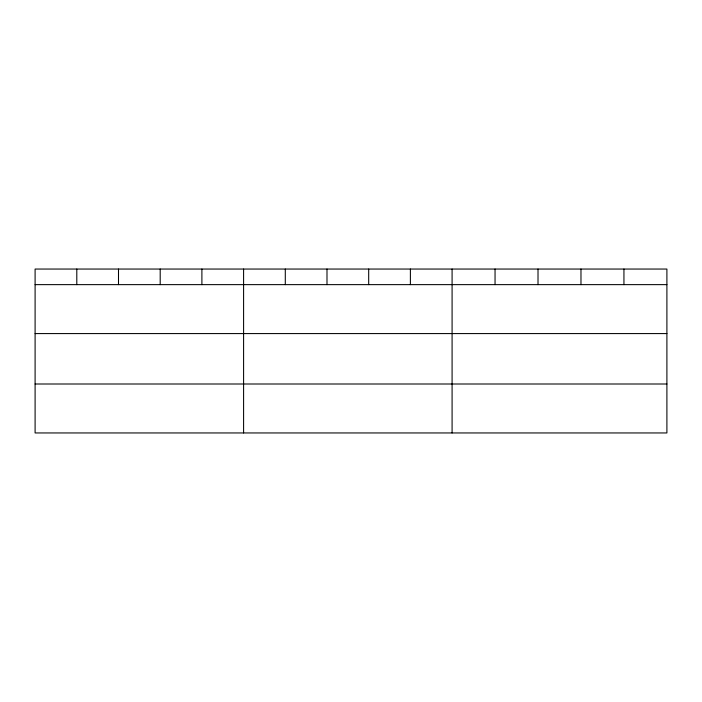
<?xml version="1.0" encoding="UTF-8"?>
<svg xmlns="http://www.w3.org/2000/svg" width="702" height="702" viewBox="0 0 702 702"><rect width="100%" height="100%" fill="white"/><g stroke="black" fill="none" stroke-linecap="round" stroke-linejoin="round"><path stroke-width="1.05" d="M666.9 333.582L666.9 269.05L35.1 269.05L35.1 432.95L666.9 432.95L666.9 333.582L35.1 333.582M35.1 284.635L666.9 284.635M35.1 384.003L666.9 384.003M623.938 269.05L623.938 284.635M580.975 269.05L580.975 284.635M538.013 269.05L538.013 284.635M495.05 269.05L495.05 284.635M452.088 269.05L452.088 432.95M410.389 269.05L410.389 284.635M368.69 269.05L368.69 284.635M326.992 269.05L326.992 284.635M285.293 269.05L285.293 284.635M243.594 269.05L243.594 432.95M201.895 269.05L201.895 284.635M160.196 269.05L160.196 284.635M118.498 269.05L118.498 284.635M76.799 269.05L76.799 284.635"/></g></svg>
